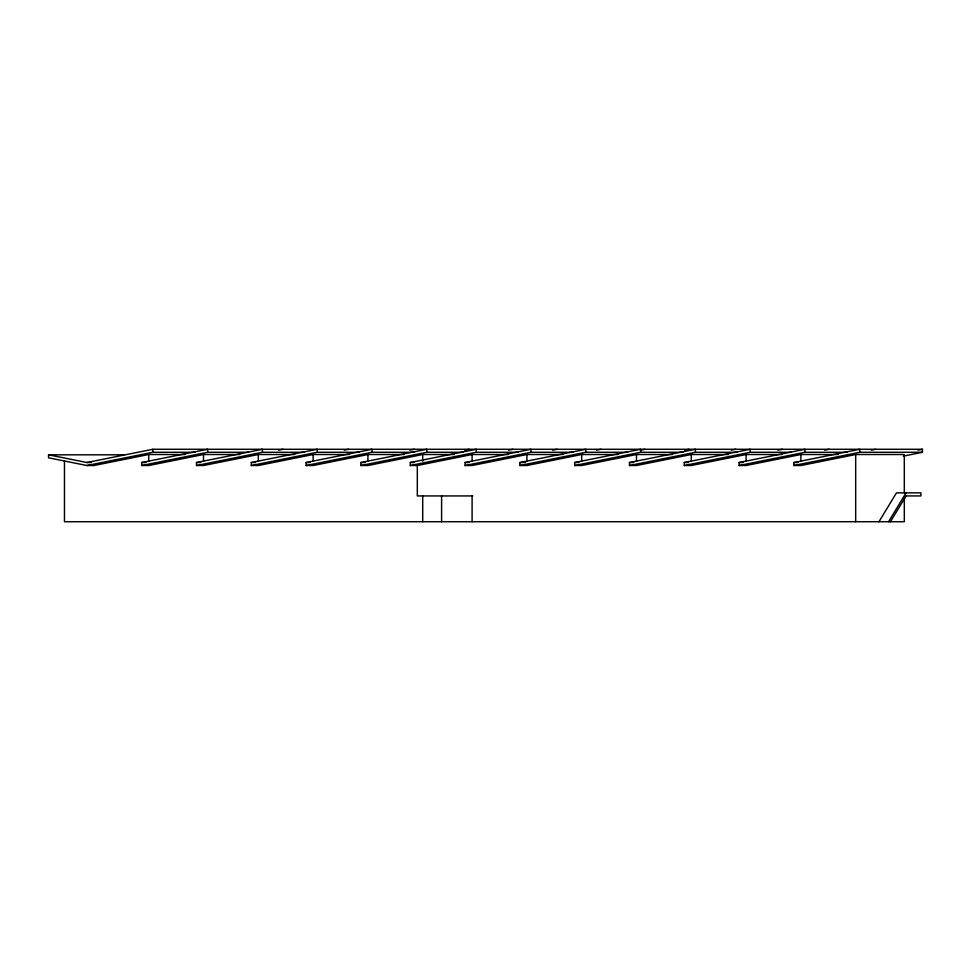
<?xml version="1.0" encoding="UTF-8"?>
<svg xmlns="http://www.w3.org/2000/svg" width="971" height="971" viewBox="0 0 971 971"><rect width="100%" height="100%" fill="white"/><g stroke="black" fill="none" stroke-linecap="round" stroke-linejoin="round"><path stroke-width="1.46" d="M878.973 521.718L896.476 492.855L920.921 492.855L920.921 495.938L905.834 495.938M888.562 521.718L906.064 492.855M890.431 521.718L906.064 495.938M184.927 454.513L148.733 454.513L93.932 465.51L86.904 465.51L48.55 457.814L48.55 454.816L86.904 462.512L152.823 449.282L922.45 449.282L922.45 452.28L903.406 456.103M86.904 465.51L152.823 452.28L195.22 452.28M141.705 462.512L207.624 449.282L207.624 452.28L141.705 465.51L141.705 462.512L145.917 462.512M239.801 454.513L203.522 454.513L148.733 465.51L141.705 465.51M196.506 462.512L262.413 449.282L262.413 452.28L196.506 465.51L196.506 462.512L200.718 462.512M278.628 450.168L283.022 449.282M294.65 454.513L258.322 454.513L203.522 465.51L196.506 465.51M251.295 462.512L317.214 449.282L317.214 452.28L251.295 465.51L251.295 462.512L255.507 462.512M349.451 454.513L313.123 454.513L258.322 465.51L251.295 465.51M344.232 450.168L348.625 449.282M306.096 462.512L372.014 449.282L372.014 452.28L306.096 465.51L306.096 462.512L310.307 462.512M404.191 454.513L367.912 454.513L313.123 465.51L306.096 465.51M409.835 450.168L414.229 449.282M360.896 462.512L426.803 449.282L426.803 452.28L360.896 465.51L360.896 462.512L365.108 462.512M454.392 454.513L422.713 454.513L367.912 465.51L360.896 465.51M464.636 450.168L469.029 449.282M410.284 462.512L476.203 449.282L476.203 452.28L410.284 465.51L410.284 462.512L414.423 462.512M410.284 465.51L417.312 465.51L472.1 454.513L508.513 454.513M508.622 450.168L513.016 449.282M465.085 462.512L531.003 449.282L531.003 452.28L465.085 465.51L465.085 462.512L469.296 462.512M563.253 454.513L526.901 454.513L472.1 465.51L465.085 465.51M552.62 450.168L557.014 449.282M519.886 462.512L585.792 449.282L585.792 452.28L519.886 465.51L519.886 462.512L525.493 462.512M596.607 450.168L601 449.282M617.957 454.513L581.702 454.513L526.901 465.51L519.886 465.51M574.674 462.512L640.593 449.282L640.593 452.28L574.674 465.51L574.674 462.512L578.886 462.512M640.593 450.168L644.999 449.282M672.515 454.513L636.49 454.513L581.702 465.51L574.674 465.51M684.591 450.168L688.985 449.282M629.475 462.512L695.394 449.282L695.394 452.28L629.475 465.51L629.475 462.512L633.687 462.512M728.505 454.513L691.291 454.513L636.49 465.51L629.475 465.51M731.284 450.168L735.678 449.282M684.276 462.512L750.182 449.282L750.182 452.28L684.276 465.51L684.276 462.512L688.488 462.512M782.274 454.513L746.092 454.513L691.291 465.51L684.276 465.51M777.977 450.168L782.371 449.282M739.065 462.512L804.983 449.282L804.983 452.28L739.065 465.51L739.065 462.512L743.276 462.512M838.204 454.513L800.893 454.513L746.092 465.51L739.065 465.51M824.67 450.168L829.064 449.282M793.865 462.512L859.784 449.282L859.784 452.28L793.865 465.51L793.865 462.512L798.077 462.512M871.363 450.168L875.757 449.282M904.304 492.855L904.304 454.513L855.682 454.513L800.893 465.51L793.865 465.51M918.056 450.168L922.45 449.282M207.624 452.28L248.564 452.28M262.413 452.28L304.506 452.28M317.214 452.28L359.306 452.28M372.014 452.28L414.471 452.28M426.803 452.28L463.143 452.28M476.203 452.28L518.308 452.28M531.003 452.28L572.999 452.28M585.792 452.28L627.667 452.28M640.593 452.28L682.856 452.28M695.394 452.28L737.377 452.28M750.182 452.28L791.147 452.28M804.983 452.28L847.149 452.28M859.784 452.28L922.45 452.28M48.55 454.816L123.912 454.816M86.904 462.512L91.432 462.512M472.695 495.938L417.312 495.938L417.312 465.51M89.514 464.624L93.932 465.51M904.304 497.455L904.304 521.718L64.474 521.718L64.474 461.091M855.682 454.513L855.682 521.718M800.893 454.513L800.893 461.176M746.092 454.513L746.092 461.176M691.291 454.513L691.291 461.176M636.49 454.513L636.49 461.176M581.702 454.513L581.702 461.176M526.901 454.513L526.901 461.176M472.1 454.513L472.1 461.176M472.1 495.938L472.1 521.718M441.599 495.938L441.599 521.718M422.713 454.513L422.713 461.176M422.713 495.938L422.713 521.718M367.912 454.513L367.912 461.176M313.123 454.513L313.123 461.176M258.322 454.513L258.322 461.176M203.522 454.513L203.522 461.176M152.823 449.282L152.823 452.28M148.733 454.513L148.733 461.176"/></g></svg>
